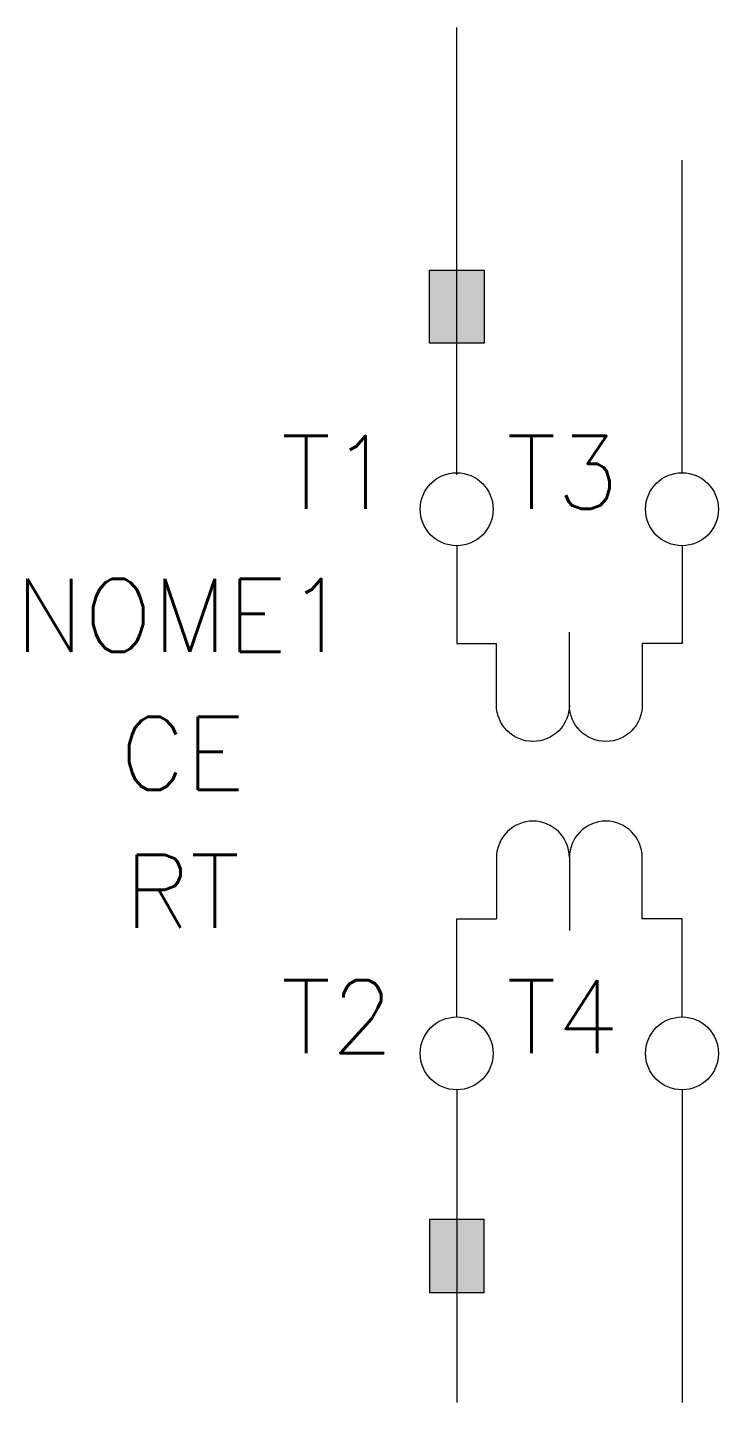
# Model space of a CAD drawing. Extents: x 377.7 to 396.7, y 176.1 to 213.8.
import ezdxf
from ezdxf.enums import TextEntityAlignment as Align

# ---------------------------------------------------------------- set-up
doc = ezdxf.new("R2010")
doc.units = 0
doc.header["$MEASUREMENT"] = 0
doc.layers.get('0').update_dxf_attribs({"linetype": 'CONTINUOUS'})
doc.styles.add('ROMANS', font='romans')

# ---------------------------------------------------------------- blocks, each defined once
blk = doc.blocks.new('QUA')
at = {"color": 0}
blk.add_lwpolyline([(0, -2), (1.5, -2), (1.5, 0), (0, 0)], close=True, dxfattribs=at)
blk.add_solid([(0, 0), (1.5, 0), (0, -2), (1.5, -2)], dxfattribs=at)

msp = doc.modelspace()

# ---------------------------------------------------------------- linework, layer by layer
at = {"color": 0}
for p, q in [((389.485, 210.149), (389.485, 213.787)), ((389.485, 201.521), (389.485, 210.149)), ((389.485, 201.574), (389.485, 210.149)), ((395.666, 201.574), (395.666, 210.149)), ((389.485, 199.574), (389.485, 196.888)), ((395.666, 199.574), (395.666, 196.888)), ((389.485, 196.888), (390.576, 196.888)), ((392.576, 195.204), (392.576, 197.204)), ((392.576, 191.019), (392.576, 189.019)), ((389.485, 189.335), (390.576, 189.335)), ((389.485, 186.649), (389.485, 189.335)), ((395.666, 186.649), (395.666, 189.335)), ((389.485, 184.649), (389.485, 176.074)), ((395.666, 184.649), (395.666, 176.074))]:
    msp.add_line(p, q, dxfattribs=at)
for points in [[(392.576, 195.204, -1), (390.576, 195.204), (390.576, 196.888)], [(395.666, 196.888), (394.576, 196.888), (394.576, 195.204, -1), (392.576, 195.204), (392.576, 197.204)], [(392.576, 191.019, 1), (390.576, 191.019), (390.576, 189.335)], [(395.666, 189.335), (394.576, 189.335), (394.576, 191.019, 1), (392.576, 191.019), (392.576, 189.019)]]:
    msp.add_lwpolyline(points, format="xyb", dxfattribs=at)
for centre in [(389.485, 200.574), (395.666, 200.574), (389.485, 185.649), (395.666, 185.649)]:
    msp.add_circle(centre, 1, dxfattribs=at)

# ---------------------------------------------------------------- block references
at = {"color": 0, "xscale": -1}
msp.add_blockref('QUA', (390.235, 207.131), dxfattribs=at)
at = {"color": 0, "rotation": 180}
msp.add_blockref('QUA', (390.235, 179.092), dxfattribs=at)

# ---------------------------------------------------------------- texts
at = {"lineweight": -3, "style": 'ROMANS'}
for tag, text, p in [('T1', 'T1', (387.753, 200.583)), ('T3', 'T3', (393.934, 200.583)), ('T2', 'T2', (387.753, 185.658)), ('T4', 'T4', (393.934, 185.658))]:
    msp.add_attdef(tag, text=text, height=2, dxfattribs=at).set_placement(p, align=Align.RIGHT)
for tag, text, p in [('NOME1', 'NOME1', (381.954, 197.661)), ('CE', '', (381.954, 193.876)), ('RT', '', (381.954, 190.091))]:
    msp.add_attdef(tag, text=text, height=2, dxfattribs=at).set_placement(p, align=Align.MIDDLE_CENTER)

doc.saveas('drawing.dxf')
